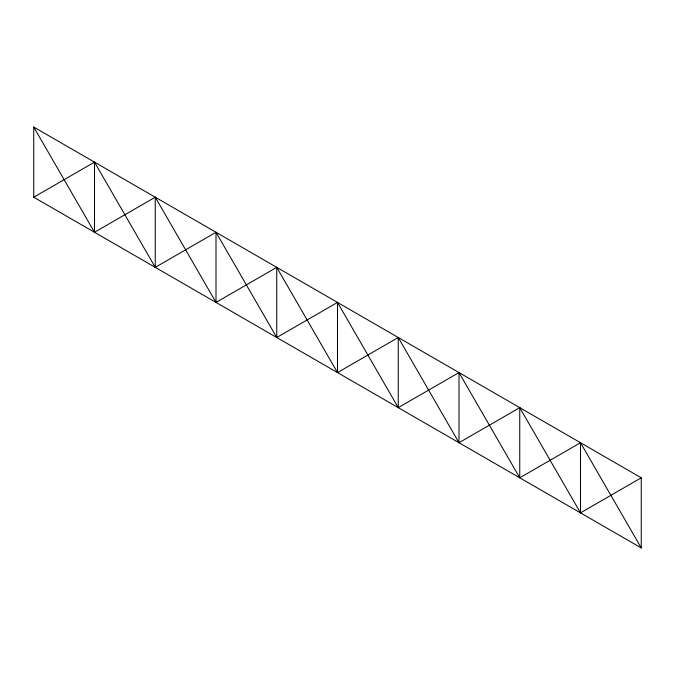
<?xml version="1.0" encoding="UTF-8"?>
<svg xmlns="http://www.w3.org/2000/svg" width="675" height="675" viewBox="0 0 675 675"><rect width="100%" height="100%" fill="white"/><g stroke="black" fill="none" stroke-linecap="round" stroke-linejoin="round"><path stroke-width="1.01" d="M33.75 197.21L94.5 162.135L155.25 267.351L216 232.276L276.75 337.5L337.5 302.425L398.25 407.649L459 372.575L519.75 477.799L580.5 442.724L641.25 547.94L33.75 197.21L33.75 127.06L641.25 477.79L641.25 547.94M33.75 127.06L94.5 232.276L155.25 197.201L216 302.425L276.75 267.351L337.5 372.575L398.25 337.5L459 442.724L519.75 407.649L580.5 512.865L641.25 477.79M580.5 442.724L580.5 512.865M519.75 407.649L519.75 477.799M459 372.575L459 442.724M398.25 337.5L398.25 407.649M337.5 302.425L337.5 372.575M276.75 267.351L276.75 337.5M216 232.276L216 302.425M155.25 197.201L155.25 267.351M94.5 162.135L94.5 232.276"/></g></svg>
